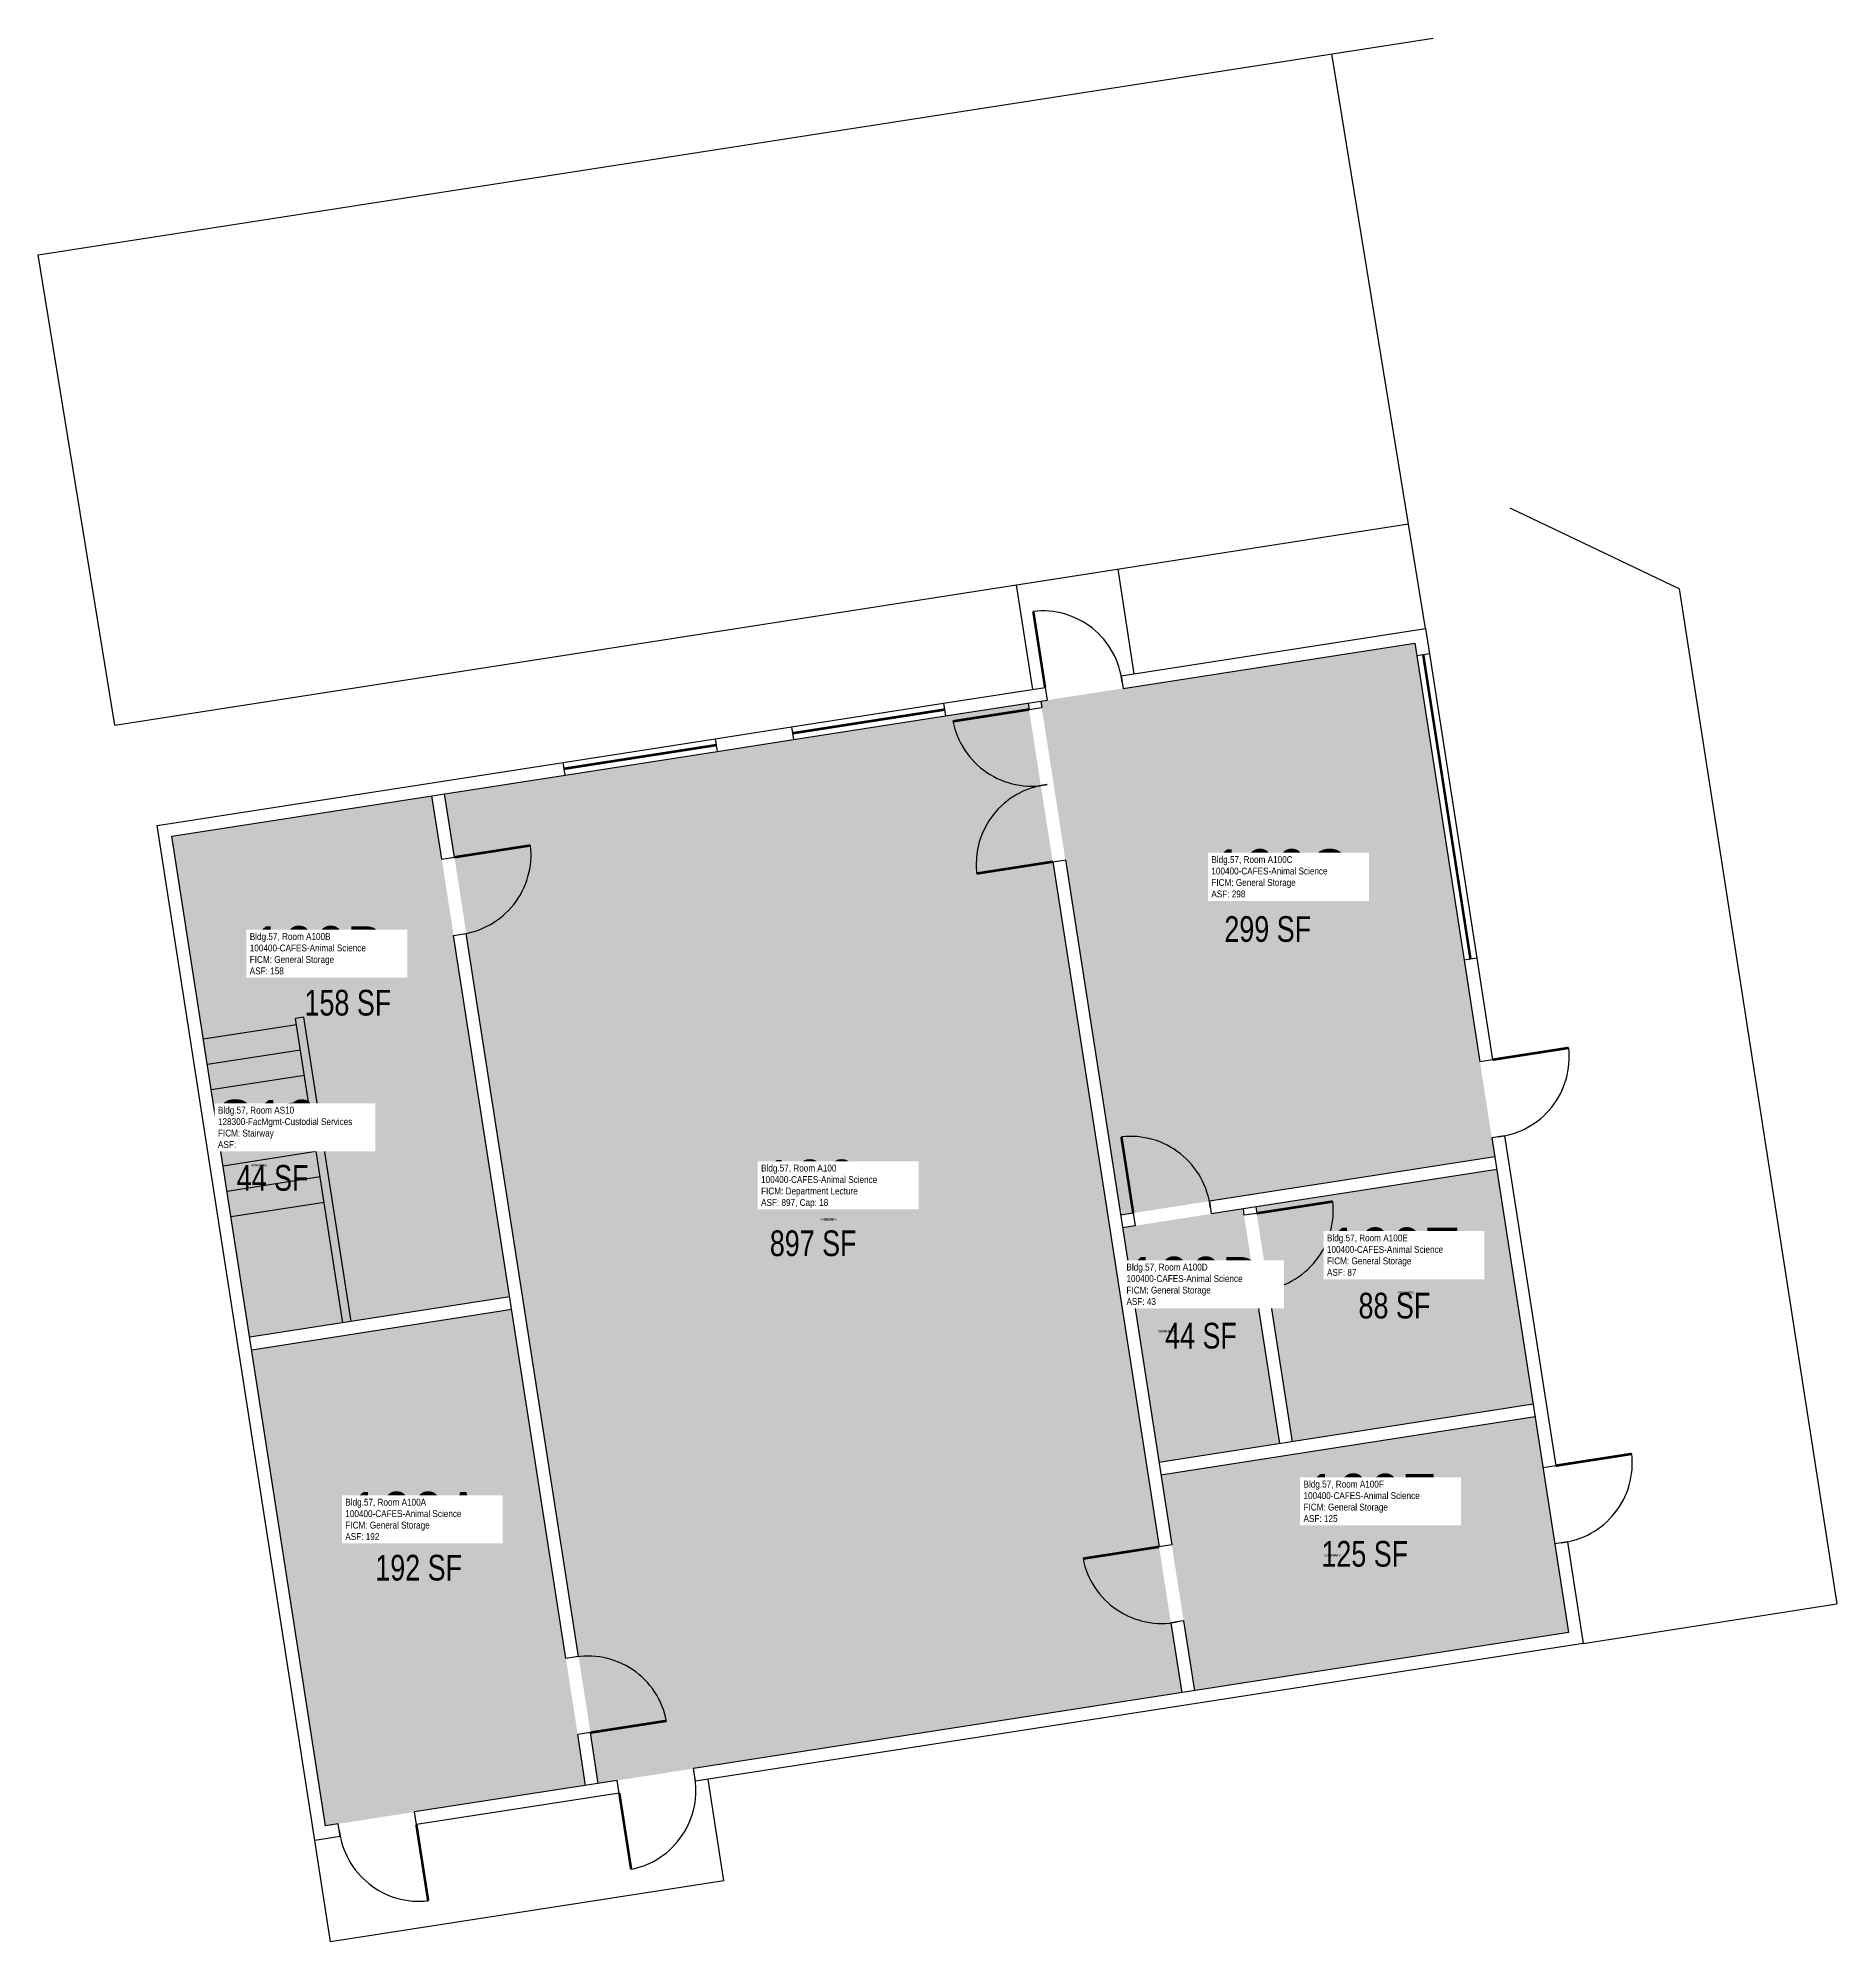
# Model space of a CAD drawing. Header units: inches. Extents: x -692 to 588, y 0 to 2707.
# Drawn here: x -252 to 588, y 1026 to 1915 of the extents above; entities that cross this region are included whole.
import ezdxf
from ezdxf.enums import TextEntityAlignment as Align

# ---------------------------------------------------------------- set-up
doc = ezdxf.new("R2010")
doc.units = ezdxf.units.IN
doc.header["$LTSCALE"] = 50
doc.header["$MEASUREMENT"] = 0
for name, color, linetype in [('A-DOOR', 2, 'CONTINUOUS'), ('A-FLOR', 3, 'CONTINUOUS'), ('A-GLAZ', 1, 'CONTINUOUS'), ('A-IDEN-RNUM', 7, 'CONTINUOUS'), ('A-IDEN-SNUM', 4, 'CONTINUOUS'), ('A-IDEN-VNUM', 4, 'CONTINUOUS'), ('A-SITE', 3, 'CONTINUOUS'), ('A-WALL', 5, 'CONTINUOUS'), ('AREA-TEXT', 3, 'CONTINUOUS'), ('Rooms-Category-Color', 7, 'CONTINUOUS'), ('Rooms-College-Color', 7, 'CONTINUOUS'), ('Rooms-Department-Color', 7, 'CONTINUOUS'), ('Rooms-Division-Color', 7, 'CONTINUOUS'), ('Rooms-Information', 7, 'CONTINUOUS')]:
    doc.layers.add(name, color=color, linetype=linetype)
doc.styles.add('CP_AREA', font='arial.ttf', dxfattribs={"height": 15})
doc.styles.add('CP_ROOMVNUMBER', font='arial.ttf', dxfattribs={"width": 0.85, "height": 0.075})
doc.styles.add('ROOMSNUMBER', font='txt', dxfattribs={"height": 1})

msp = doc.modelspace()

# ---------------------------------------------------------------- hatches: boundary and pattern name
at = {"layer": 'Rooms-Category-Color', "true_color": 0xe3c5e1}
for points in [[(428.45, 1392.41), (414.17, 1484.31), (392.06, 1626.6), (391.14, 1632.53), (216.24, 1605.36), (253.54, 1365.24)], [(-68.35, 1561.15), (-189.89, 1542.27), (-175.61, 1450.37), (-132.13, 1457.12), (-110.02, 1314.83), (-31.96, 1326.96)], [(316.72, 1368.98), (333.76, 1259.3), (446.41, 1276.8), (429.37, 1386.49)], [(310.79, 1368.06), (254.47, 1359.31), (271.51, 1249.63), (327.83, 1258.38)], [(-31.04, 1321.03), (-152.58, 1302.15), (-118.04, 1079.81), (3.5, 1098.7), (-0.19, 1122.41)], [(272.43, 1243.7), (288.09, 1142.91), (462.99, 1170.08), (447.33, 1270.87)]]:
    msp.add_hatch(color=254, dxfattribs=at).paths.add_polyline_path(points)
at = {"layer": 'Rooms-Category-Color', "true_color": 0xffff64}
msp.add_hatch(color=51, dxfattribs=at).paths.add_polyline_path([(5.74, 1123.33), (9.43, 1099.62), (282.16, 1141.99), (210.31, 1604.44), (171.77, 1598.45), (100.63, 1587.4), (65.05, 1581.87), (-6.09, 1570.82), (-62.42, 1562.07)])
at = {"layer": 'Rooms-Category-Color', "true_color": 0xadadad}
msp.add_hatch(color=253, dxfattribs=at).paths.add_polyline_path([(-132.13, 1457.12), (-175.61, 1450.37), (-153.51, 1308.08), (-110.02, 1314.83)])
at = {"layer": 'Rooms-College-Color', "true_color": 0xe3c5e1}
for points in [[(428.45, 1392.41), (414.17, 1484.31), (392.06, 1626.6), (391.14, 1632.53), (216.24, 1605.36), (253.54, 1365.24)], [(5.74, 1123.33), (9.43, 1099.62), (282.16, 1141.99), (210.31, 1604.44), (171.77, 1598.45), (100.63, 1587.4), (65.05, 1581.87), (-6.09, 1570.82), (-62.42, 1562.07)], [(-68.35, 1561.15), (-189.89, 1542.27), (-175.61, 1450.37), (-132.13, 1457.12), (-110.02, 1314.83), (-31.96, 1326.96)], [(316.72, 1368.98), (333.76, 1259.3), (446.41, 1276.8), (429.37, 1386.49)], [(310.79, 1368.06), (254.47, 1359.31), (271.51, 1249.63), (327.83, 1258.38)], [(-31.04, 1321.03), (-152.58, 1302.15), (-118.04, 1079.81), (3.5, 1098.7), (-0.19, 1122.41)], [(272.43, 1243.7), (288.09, 1142.91), (462.99, 1170.08), (447.33, 1270.87)]]:
    msp.add_hatch(color=254, dxfattribs=at).paths.add_polyline_path(points)
at = {"layer": 'Rooms-College-Color', "true_color": 0xadadad}
msp.add_hatch(color=253, dxfattribs=at).paths.add_polyline_path([(-132.13, 1457.12), (-175.61, 1450.37), (-153.51, 1308.08), (-110.02, 1314.83)])
at = {"layer": 'Rooms-Department-Color', "true_color": 0xe3c5e1}
for points in [[(428.45, 1392.41), (414.17, 1484.31), (392.06, 1626.6), (391.14, 1632.53), (216.24, 1605.36), (253.54, 1365.24)], [(5.74, 1123.33), (9.43, 1099.62), (282.16, 1141.99), (210.31, 1604.44), (171.77, 1598.45), (100.63, 1587.4), (65.05, 1581.87), (-6.09, 1570.82), (-62.42, 1562.07)], [(-68.35, 1561.15), (-189.89, 1542.27), (-175.61, 1450.37), (-132.13, 1457.12), (-110.02, 1314.83), (-31.96, 1326.96)], [(316.72, 1368.98), (333.76, 1259.3), (446.41, 1276.8), (429.37, 1386.49)], [(310.79, 1368.06), (254.47, 1359.31), (271.51, 1249.63), (327.83, 1258.38)], [(-31.04, 1321.03), (-152.58, 1302.15), (-118.04, 1079.81), (3.5, 1098.7), (-0.19, 1122.41)], [(272.43, 1243.7), (288.09, 1142.91), (462.99, 1170.08), (447.33, 1270.87)]]:
    msp.add_hatch(color=254, dxfattribs=at).paths.add_polyline_path(points)
at = {"layer": 'Rooms-Department-Color', "true_color": 0xacacac}
msp.add_hatch(color=253, dxfattribs=at).paths.add_polyline_path([(-132.13, 1457.12), (-175.61, 1450.37), (-153.51, 1308.08), (-110.02, 1314.83)])
at = {"layer": 'Rooms-Division-Color', "true_color": 0xe3c5e1}
for points in [[(428.45, 1392.41), (414.17, 1484.31), (392.06, 1626.6), (391.14, 1632.53), (216.24, 1605.36), (253.54, 1365.24)], [(5.74, 1123.33), (9.43, 1099.62), (282.16, 1141.99), (210.31, 1604.44), (171.77, 1598.45), (100.63, 1587.4), (65.05, 1581.87), (-6.09, 1570.82), (-62.42, 1562.07)], [(-68.35, 1561.15), (-189.89, 1542.27), (-175.61, 1450.37), (-132.13, 1457.12), (-110.02, 1314.83), (-31.96, 1326.96)], [(316.72, 1368.98), (333.76, 1259.3), (446.41, 1276.8), (429.37, 1386.49)], [(310.79, 1368.06), (254.47, 1359.31), (271.51, 1249.63), (327.83, 1258.38)], [(-31.04, 1321.03), (-152.58, 1302.15), (-118.04, 1079.81), (3.5, 1098.7), (-0.19, 1122.41)], [(272.43, 1243.7), (288.09, 1142.91), (462.99, 1170.08), (447.33, 1270.87)]]:
    msp.add_hatch(color=254, dxfattribs=at).paths.add_polyline_path(points)
at = {"layer": 'Rooms-Division-Color', "true_color": 0xadadad}
msp.add_hatch(color=253, dxfattribs=at).paths.add_polyline_path([(-132.13, 1457.12), (-175.61, 1450.37), (-153.51, 1308.08), (-110.02, 1314.83)])

# ---------------------------------------------------------------- linework, layer by layer
at = {"layer": 'A-DOOR', "const_width": 1.2}
for points in [[(218.28, 1611.75), (212.76, 1647.32)], [(210.77, 1601.48), (175.2, 1595.95)], [(-57.81, 1532.43), (-22.24, 1537.95)], [(221.82, 1530.33), (186.25, 1524.8)], [(427.47, 1437.8), (463.04, 1443.33)], [(259.47, 1366.16), (253.95, 1401.74)], [(317.18, 1366.02), (352.75, 1371.55)], [(456.94, 1248.08), (492.51, 1253.6)], [(271.56, 1210.17), (235.99, 1204.64)], [(5.74, 1123.33), (41.32, 1128.86)], [(19.24, 1095.07), (24.77, 1059.5)], [(-75.62, 1080.33), (-70.09, 1044.76)]]:
    msp.add_lwpolyline(points, dxfattribs=at)
at = {"layer": 'A-DOOR'}
for centre, start, end in [((217.03, 1610.04), 6.54013, 96.54014), ((212.02, 1603.19), 191.12135, 281.12136), ((223.54, 1529.08), 96.54013, 186.54013), ((-59.52, 1533.68), 276.54013, 6.54014), ((425.75, 1439.05), 276.54013, 6.54014), ((258.22, 1364.45), 6.54013, 96.54014), ((315.47, 1367.27), 276.54013, 6.54014), ((455.23, 1249.33), 276.54013, 6.54014), ((272.82, 1211.88), 191.12135, 281.12136), ((4.49, 1121.62), 11.12135, 101.12136), ((17.53, 1096.32), 281.12135, 11.12136), ((-74.37, 1082.05), 186.54013, 276.54014)]:
    msp.add_arc(centre, 37.53, start, end, dxfattribs=at)
at = {"layer": 'A-FLOR'}
for p, q in [((-131.67, 1454.16), (-175.15, 1447.4)), ((-129.83, 1442.3), (-173.31, 1435.55)), ((-127.98, 1430.44), (-171.47, 1423.69)), ((-126.14, 1418.59), (-169.62, 1411.83)), ((-124.3, 1406.73), (-167.78, 1399.97)), ((-122.46, 1394.87), (-165.94, 1388.12)), ((-120.62, 1383.01), (-164.1, 1376.26)), ((-118.77, 1371.16), (-162.26, 1364.4))]:
    msp.add_line(p, q, dxfattribs=at)
at = {"layer": 'A-GLAZ'}
for p, q in [((392.06, 1626.6), (414.17, 1484.31)), ((397.99, 1627.53), (420.1, 1485.23)), ((99.71, 1593.33), (170.85, 1604.38)), ((100.63, 1587.4), (171.77, 1598.45)), ((-7.01, 1576.75), (64.13, 1587.8)), ((-6.09, 1570.82), (65.05, 1581.87))]:
    msp.add_line(p, q, dxfattribs=at)
at = {"layer": 'A-GLAZ', "const_width": 1.2}
for points in [[(395.03, 1627.07), (417.13, 1484.77)], [(100.17, 1590.36), (171.31, 1601.42)], [(-6.55, 1573.78), (64.59, 1584.84)]]:
    msp.add_lwpolyline(points, dxfattribs=at)
at = {"layer": 'A-SITE'}
for p, q in [((-252.45, 1813.92), (399.74, 1915.25)), ((396.17, 1639.39), (352.31, 1907.88)), ((-216.64, 1594.21), (-252.45, 1813.92)), ((514.73, 1657.81), (435.63, 1695.54)), ((-216.64, 1594.21), (388.2, 1688.17)), ((252.2, 1667.04), (259.79, 1618.2)), ((204.77, 1659.68), (212.35, 1610.83)), ((514.73, 1657.81), (588.41, 1183.5)), ((396.15, 1639.38), (396.17, 1639.39)), ((469.84, 1165.07), (588.41, 1183.5)), ((68.11, 1054.09), (60.74, 1101.52)), ((-115.68, 1025.53), (-123.05, 1072.96)), ((68.11, 1054.09), (-115.68, 1025.53))]:
    msp.add_line(p, q, dxfattribs=at)
at = {"layer": 'A-WALL'}
for p, q in [((253.86, 1617.28), (396.15, 1639.38)), ((396.15, 1639.38), (397.99, 1627.53)), ((254.78, 1611.35), (391.14, 1632.53)), ((391.14, 1632.53), (392.06, 1626.6)), ((397.99, 1627.53), (392.06, 1626.6)), ((170.85, 1604.38), (218.28, 1611.75)), ((218.28, 1611.75), (219.2, 1605.82)), ((253.86, 1617.28), (254.78, 1611.35)), ((170.85, 1604.38), (171.77, 1598.45)), ((171.77, 1598.45), (219.2, 1605.82)), ((210.31, 1604.44), (210.77, 1601.48)), ((210.77, 1601.48), (216.7, 1602.4)), ((216.24, 1605.36), (216.7, 1602.4)), ((64.13, 1587.8), (99.71, 1593.33)), ((99.71, 1593.33), (100.63, 1587.4)), ((64.13, 1587.8), (65.05, 1581.87)), ((65.05, 1581.87), (100.63, 1587.4)), ((-196.74, 1547.27), (-7.01, 1576.75)), ((-6.09, 1570.82), (-7.01, 1576.75)), ((-189.89, 1542.27), (-6.09, 1570.82)), ((-63.74, 1531.5), (-68.35, 1561.15)), ((-57.81, 1532.43), (-62.42, 1562.07)), ((-123.05, 1072.96), (-196.74, 1547.27)), ((-118.04, 1079.81), (-189.89, 1542.27)), ((-63.74, 1531.5), (-57.81, 1532.43)), ((221.82, 1530.33), (227.75, 1531.25)), ((221.82, 1530.33), (271.56, 1210.17)), ((227.75, 1531.25), (277.49, 1211.09)), ((-58.21, 1495.93), (-52.29, 1496.85)), ((-5.71, 1157.99), (-58.21, 1495.93)), ((0.22, 1158.91), (-52.29, 1496.85)), ((420.1, 1485.23), (414.17, 1484.31)), ((414.17, 1484.31), (421.54, 1436.88)), ((420.1, 1485.23), (427.47, 1437.8)), ((-128.18, 1457.74), (-132.13, 1457.12)), ((-110.02, 1314.83), (-132.13, 1457.12)), ((-106.07, 1315.44), (-128.18, 1457.74)), ((427.47, 1437.8), (421.54, 1436.88)), ((432.99, 1402.23), (427.06, 1401.31)), ((427.06, 1401.31), (462.99, 1170.08)), ((432.99, 1402.23), (456.94, 1248.08)), ((428.45, 1392.41), (295.05, 1371.69)), ((429.37, 1386.49), (295.97, 1365.76)), ((295.05, 1371.69), (295.97, 1365.76)), ((259.47, 1366.16), (253.54, 1365.24)), ((259.47, 1366.16), (260.39, 1360.23)), ((310.79, 1368.06), (311.25, 1365.1)), ((317.18, 1366.02), (311.25, 1365.1)), ((316.72, 1368.98), (317.18, 1366.02)), ((260.39, 1360.23), (254.47, 1359.31)), ((-31.96, 1326.96), (-153.51, 1308.08)), ((322.71, 1330.45), (316.78, 1329.53)), ((316.78, 1329.53), (327.83, 1258.38)), ((322.71, 1330.45), (333.76, 1259.3)), ((-31.04, 1321.03), (-152.58, 1302.15)), ((446.41, 1276.8), (271.51, 1249.63)), ((447.33, 1270.87), (272.43, 1243.7)), ((456.94, 1248.08), (451.01, 1247.16)), ((277.49, 1211.09), (271.56, 1210.17)), ((462.47, 1212.5), (456.54, 1211.58)), ((462.47, 1212.5), (469.84, 1165.07)), ((283.02, 1175.52), (277.09, 1174.6)), ((277.09, 1174.6), (282.16, 1141.99)), ((283.02, 1175.52), (288.09, 1142.91)), ((462.99, 1170.08), (53.89, 1106.53)), ((0.22, 1158.91), (-5.71, 1157.99)), ((469.84, 1165.07), (54.82, 1100.6)), ((5.74, 1123.33), (-0.19, 1122.41)), ((3.5, 1098.7), (-0.19, 1122.41)), ((9.43, 1099.62), (5.74, 1123.33)), ((54.82, 1100.6), (53.89, 1106.53)), ((18.32, 1101), (-76.54, 1086.26)), ((19.24, 1095.07), (-75.62, 1080.33)), ((19.24, 1095.07), (18.32, 1101)), ((-75.62, 1080.33), (-76.54, 1086.26)), ((-112.11, 1080.73), (-118.04, 1079.81)), ((-111.19, 1074.81), (-112.11, 1080.73)), ((-111.19, 1074.81), (-123.05, 1072.96))]:
    msp.add_line(p, q, dxfattribs=at)

# ---------------------------------------------------------------- texts
at = {"layer": 'A-IDEN-RNUM', "style": 'ROOMSNUMBER'}
for s, p in [('0100-C0', (330.83, 1525.49)), ('0100-B0', (-117.54, 1489.39)), ('0S10-00', (-149.16, 1388.4)), ('0100-00', (117.03, 1363.15)), ('0100-E0', (386.78, 1328.9)), ('0100-D0', (274.91, 1310.86)), ('0100-A0', (-85.04, 1219.74)), ('0100-F0', (352.51, 1206.25))]:
    msp.add_text(s, height=0.96, dxfattribs=at).set_placement(p, align=Align.MIDDLE)
at = {"layer": 'A-IDEN-SNUM', "style": 'ROOMSNUMBER'}
for s, p in [('0570A100C0', (330.83, 1525.49)), ('0570A100B0', (-117.54, 1489.39)), ('0570AS1000', (-149.16, 1388.4)), ('0570A10000', (117.03, 1363.15)), ('0570A100E0', (386.78, 1328.9)), ('0570A100D0', (274.91, 1310.86)), ('0570A100A0', (-85.04, 1219.74)), ('0570A100F0', (352.51, 1206.25))]:
    msp.add_text(s, height=0.96, dxfattribs=at).set_placement(p, align=Align.MIDDLE)
at = {"layer": 'A-IDEN-VNUM', "style": 'CP_ROOMVNUMBER', "width": 0.85}
for s, p in [('100C', (328.33, 1524.87)), ('100B', (-121.62, 1488.91)), ('S10', (-145.59, 1407.75)), ('100', (108.29, 1379.77)), ('100E', (381.45, 1348.03)), ('100D', (288.19, 1334.4)), ('100F', (370.5, 1232.98)), ('100A', (-76.04, 1224.55))]:
    msp.add_text(s, height=22.5, dxfattribs=at).set_placement(p, align=Align.MIDDLE)
at = {"layer": 'AREA-TEXT', "style": 'CP_AREA', "width": 0.75}
for s, p in [('299 SF', (322.34, 1498.89)), ('158 SF', (-107.64, 1464.45)), ('44 SF', (-142.82, 1382.6)), ('897 SF', (109.87, 1352.03)), ('88 SF', (381.56, 1322.89)), ('44 SF', (291.15, 1308.85)), ('125 SF', (367.71, 1206.89)), ('192 SF', (-74.54, 1200.42))]:
    msp.add_text(s, height=12, dxfattribs=at).set_placement(p, align=Align.MIDDLE_CENTER)

# ---------------------------------------------------------------- next in the draw order: texts
at = {"layer": 'Rooms-Information', "char_height": 3.2143, "width": 72, "attachment_point": 7, "style": 'CP_ROOMVNUMBER', "bg_fill": 3, "box_fill_scale": 1.5, "bg_fill_color": 256, "bg_fill_true_color": 13158600, "bg_fill_transparency": 0}
for s, insert in [('Bldg.57, Room A100C^M^J100400-CAFES-Animal Science^M^JFICM: General Storage^M^JASF: 298', (296, 1513.62)), ('Bldg.57, Room A100B^M^J100400-CAFES-Animal Science^M^JFICM: General Storage^M^JASF: 158', (-153.5, 1477.66)), ('Bldg.57, Room AS10^M^J128300-FacMgmt-Custodial Services^M^JFICM: Stairway^M^JASF: ', (-168.36, 1396.5)), ('Bldg.57, Room A100^M^J100400-CAFES-Animal Science^M^JFICM: Department Lecture^M^JASF: 897, Cap: 18', (85.52, 1368.52)), ('Bldg.57, Room A100E^M^J100400-CAFES-Animal Science^M^JFICM: General Storage^M^JASF: 87', (350.03, 1336.78)), ('Bldg.57, Room A100D^M^J100400-CAFES-Animal Science^M^JFICM: General Storage^M^JASF: 43', (256.31, 1323.15)), ('Bldg.57, Room A100F^M^J100400-CAFES-Animal Science^M^JFICM: General Storage^M^JASF: 125', (339.08, 1221.73)), ('Bldg.57, Room A100A^M^J100400-CAFES-Animal Science^M^JFICM: General Storage^M^JASF: 192', (-108.83, 1213.3))]:
    msp.add_mtext(s, dxfattribs=dict(at, insert=insert))

doc.saveas('drawing.dxf')
